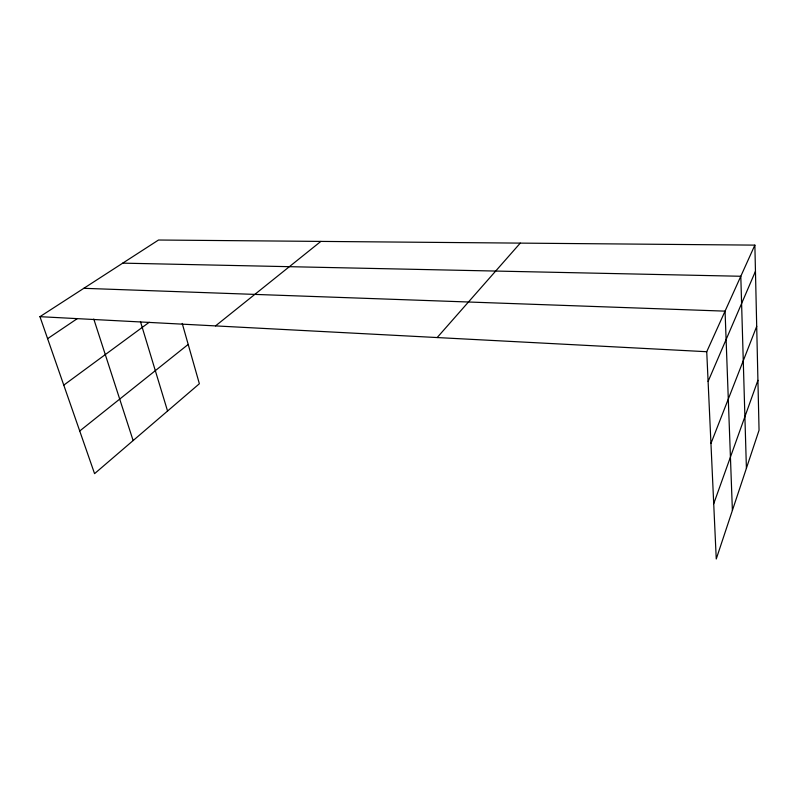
<?xml version="1.0" encoding="UTF-8"?>
<svg xmlns="http://www.w3.org/2000/svg" width="799" height="799" viewBox="0 0 799 799"><rect width="100%" height="100%" fill="white"/><g stroke="black" fill="none" stroke-linecap="round" stroke-linejoin="round"><path stroke-width="1.2" d="M713.717 503.74L757.921 380.324M710.95 443.465L756.703 326.352M708.104 381.423L755.455 271.3M754.865 245.123L759.05 430.232L716.254 558.98L706.735 351.72L754.865 245.123L158.512 240.02L39.95 316.674L94.572 473.647L199.37 383.74L182.222 323.415M437.173 337.558L520.269 243.116M215.54 325.902L320.868 241.408M79.73 430.991L188.194 344.429M63.77 385.138L149.233 322.267M47.6 338.666L77.373 318.581M122.746 263.141L740.803 276.264L746.406 468.264M83.825 288.309L725.063 311.141L732.393 510.441M39.95 316.674L706.735 351.72M93.783 319.051L133.133 440.569M140.434 321.518L167.56 411.026"/></g></svg>
